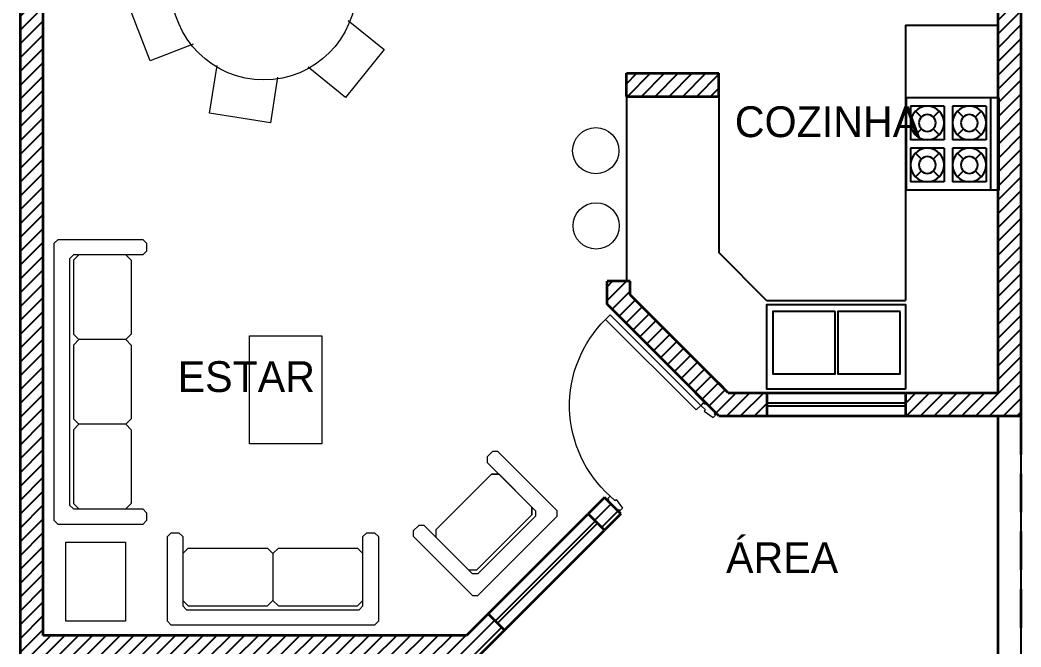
# Model space of a CAD drawing. Header units: millimetres. Extents: x 265.9 to 285.3, y 222 to 238.6.
# Drawn here: x 265.95 to 272.45, y 229.01 to 233.08 of the extents above; entities that cross this region are included whole.
import ezdxf

# ---------------------------------------------------------------- set-up
doc = ezdxf.new("R2010")
doc.units = ezdxf.units.MM
doc.header["$MEASUREMENT"] = 0
doc.linetypes.add('HIDDEN', pattern=[0.375, 0.25, -0.125])
for name, color, linetype in [('CALIDAD', 5, 'Continuous'), ('FIJOS', 3, 'Continuous'), ('VENTANAS', 4, 'Continuous')]:
    doc.layers.add(name, color=color, linetype=linetype)
for name, color, linetype, lineweight in [('MUEBLES', 1, 'Continuous', 5), ('MUROS', 5, 'Continuous', 35), ('PUERTAS', 2, 'Continuous', 20)]:
    doc.layers.add(name, color=color, linetype=linetype, lineweight=lineweight)
pattern_1 = [(45, (-2.81291, 0), (-0.044901281, 0.044901281), [])]

# ---------------------------------------------------------------- blocks, each defined once
blk = doc.blocks.new('PUERTA80')
for points in [[(-0.77, 0), (-0.77, 0.038), (-0.76, 0.038), (-0.77, 0.1), (-0.79, 0.1), (-0.79, 0.09), (-0.8, 0.09), (-0.8, 0.1), (-0.8, 0), (-0.8, 0.01), (-0.79, 0.01), (-0.79, 0)], [(-0.03, 0), (-0.03, 0.038), (-0.04, 0.038), (-0.03, 0.1), (-0.01, 0.1), (-0.01, 0.09), (0, 0.09), (0, 0.1), (0, 0), (0, 0.01), (-0.01, 0.01), (-0.01, 0)], [(-0.03, 0), (-0.03, -0.74), (-0.068, -0.74), (-0.068, 0)]]:
    blk.add_lwpolyline(points, close=True)
blk.add_arc((-0.0731, -0.041), 0.6981, 176.63454, 270.41627)
blk = doc.blocks.new('dkgkldgfdgfk')
at = {"color": 0, "linetype": 'ByBlock'}
for p, q in [((-0.2546, -0.1238), (-0.2896, -0.1588)), ((-0.2896, -0.1588), (-0.2546, -0.1238)), ((-0.2546, -0.1238), (0.2546, -0.1238)), ((0.2546, -0.1238), (0.2896, -0.1588)), ((-0.2896, -0.46), (-0.2896, -0.1588)), ((-0.2546, -0.495), (-0.2896, -0.46)), ((-0.2896, -0.46), (-0.2546, -0.495)), ((-0.2546, -0.495), (0.2546, -0.495)), ((0.2546, -0.495), (0.2896, -0.46))]:
    blk.add_line(p, q, dxfattribs=at)
blk.add_lwpolyline([(0.3638, -0.594), (0.3886, -0.5693), (0.3886, -0.0248), (0.3638, 0), (-0.3638, 0), (-0.3886, -0.0248), (-0.3886, -0.5693), (-0.3638, -0.594), (-0.3143, -0.594), (-0.2896, -0.5693), (-0.2896, -0.1238), (-0.2648, -0.099), (0.2648, -0.099), (0.2896, -0.1238), (0.2896, -0.5693), (0.3143, -0.594)], close=True, dxfattribs=at)
blk = doc.blocks.new('MUKO01PL')
at = {"color": 0, "linetype": 'ByBlock'}
for p, q in [((0.3, 0), (-0.3, 0)), ((-0.3, 0), (-0.3, -0.6)), ((0.3, 0), (0.3, -0.6)), ((0.3, -0.0545), (-0.3, -0.0545)), ((-0.0273, -0.0818), (-0.2455, -0.0818)), ((-0.2455, -0.0818), (-0.2455, -0.3)), ((-0.2135, -0.1138), (-0.1749, -0.1523)), ((-0.0592, -0.1138), (-0.0978, -0.1523)), ((-0.0273, -0.0818), (-0.0273, -0.3)), ((0.0273, -0.0818), (0.0273, -0.3)), ((0.2455, -0.0818), (0.0273, -0.0818)), ((0.0592, -0.1138), (0.0978, -0.1523)), ((0.2135, -0.1138), (0.1749, -0.1523)), ((0.2455, -0.0818), (0.2455, -0.3)), ((-0.1749, -0.2295), (-0.2135, -0.268)), ((-0.0978, -0.2295), (-0.0592, -0.268)), ((0.0978, -0.2295), (0.0592, -0.268)), ((0.1749, -0.2295), (0.2135, -0.268)), ((-0.0273, -0.3), (-0.2455, -0.3)), ((0.2455, -0.3), (0.0273, -0.3)), ((-0.2455, -0.3545), (-0.2455, -0.5727)), ((-0.0273, -0.3545), (-0.2455, -0.3545)), ((-0.2135, -0.3865), (-0.1749, -0.4251)), ((-0.0592, -0.3865), (-0.0978, -0.4251)), ((-0.0273, -0.3545), (-0.0273, -0.5727)), ((0.0273, -0.3545), (0.0273, -0.5727)), ((0.2455, -0.3545), (0.0273, -0.3545)), ((0.0592, -0.3865), (0.0978, -0.4251)), ((0.2135, -0.3865), (0.1749, -0.4251)), ((0.2455, -0.3545), (0.2455, -0.5727)), ((-0.1749, -0.5022), (-0.2135, -0.5408)), ((-0.0978, -0.5022), (-0.0592, -0.5408)), ((0.0978, -0.5022), (0.0592, -0.5408)), ((0.1749, -0.5022), (0.2135, -0.5408)), ((-0.0273, -0.5727), (-0.2455, -0.5727)), ((0.2455, -0.5727), (0.0273, -0.5727)), ((0.3, -0.6), (-0.3, -0.6))]:
    blk.add_line(p, q, dxfattribs=at)
for centre, radius in [((-0.1364, -0.1909), 0.1091), ((0.1364, -0.1909), 0.1091), ((-0.1364, -0.1909), 0.0545), ((0.1364, -0.1909), 0.0545), ((-0.1364, -0.4636), 0.1091), ((0.1364, -0.4636), 0.1091), ((-0.1364, -0.4636), 0.0545), ((0.1364, -0.4636), 0.0545)]:
    blk.add_circle(centre, radius, dxfattribs=at)
blk = doc.blocks.new('MUSA02PL')
at = {"color": 0, "linetype": 'ByBlock'}
for p, q in [((-0.5496, -0.125), (-0.585, -0.1604)), ((-0.0354, -0.125), (-0.5496, -0.125)), ((-0.0354, -0.125), (0, -0.1604)), ((0.0354, -0.125), (0, -0.1604)), ((0.5496, -0.125), (0.0354, -0.125)), ((0.585, -0.1604), (0.5496, -0.125)), ((0, -0.4646), (0, -0.1604)), ((-0.5496, -0.5), (-0.585, -0.4646)), ((-0.0354, -0.5), (-0.5496, -0.5)), ((-0.0354, -0.5), (0, -0.4646)), ((0.0354, -0.5), (0, -0.4646)), ((0.5496, -0.5), (0.0354, -0.5)), ((0.585, -0.4646), (0.5496, -0.5))]:
    blk.add_line(p, q, dxfattribs=at)
blk.add_lwpolyline([(-0.66, -0.6), (-0.685, -0.575), (-0.685, -0.025), (-0.66, 0), (0.66, 0), (0.685, -0.025), (0.685, -0.575), (0.66, -0.6), (0.61, -0.6), (0.585, -0.575), (0.585, -0.125), (0.56, -0.1), (-0.56, -0.1), (-0.585, -0.125), (-0.585, -0.575), (-0.61, -0.6)], close=True, dxfattribs=at)
blk = doc.blocks.new('MUSA03PL')
at = {"color": 0, "linetype": 'ByBlock'}
for p, q in [((-0.7896, -0.125), (-0.825, -0.1604)), ((-0.3104, -0.125), (-0.7896, -0.125)), ((-0.3104, -0.125), (-0.275, -0.1604)), ((-0.2396, -0.125), (-0.275, -0.1604)), ((0.2396, -0.125), (-0.2396, -0.125)), ((0.2396, -0.125), (0.275, -0.1604)), ((0.3104, -0.125), (0.275, -0.1604)), ((0.7896, -0.125), (0.3104, -0.125)), ((0.825, -0.1604), (0.7896, -0.125)), ((-0.275, -0.4646), (-0.275, -0.1604)), ((0.275, -0.4646), (0.275, -0.1604)), ((0.275, -0.4646), (0.275, -0.1604)), ((-0.7896, -0.5), (-0.825, -0.4646)), ((-0.3104, -0.5), (-0.7896, -0.5)), ((-0.3104, -0.5), (-0.275, -0.4646)), ((-0.2396, -0.5), (-0.275, -0.4646)), ((0.2396, -0.5), (-0.2396, -0.5)), ((0.2396, -0.5), (0.275, -0.4646)), ((0.3104, -0.5), (0.275, -0.4646)), ((0.7896, -0.5), (0.3104, -0.5)), ((0.825, -0.4646), (0.7896, -0.5))]:
    blk.add_line(p, q, dxfattribs=at)
blk.add_lwpolyline([(-0.9, -0.6), (-0.925, -0.575), (-0.925, -0.025), (-0.9, 0), (0.9, 0), (0.925, -0.025), (0.925, -0.575), (0.9, -0.6), (0.85, -0.6), (0.825, -0.575), (0.825, -0.125), (0.8, -0.1), (-0.8, -0.1), (-0.825, -0.125), (-0.825, -0.575), (-0.85, -0.6)], close=True, dxfattribs=at)

msp = doc.modelspace()

# ---------------------------------------------------------------- hatches: boundary and pattern name
at = {"layer": 'CALIDAD'}
h = msp.add_hatch(dxfattribs=at)
h.set_pattern_fill('ANSI31', color=256, scale=0.02, style=0)
h.set_pattern_definition(pattern_1)
h.paths.add_polyline_path([(272.447, 233.9886), (270.7091, 233.9886), (270.7091, 233.8386), (272.297, 233.8386), (272.297, 232.4394), (272.3025, 232.4394), (272.3025, 231.8454), (272.297, 231.8454), (272.297, 230.6636), (271.6961, 230.6636), (271.6961, 230.5136), (272.372, 230.5136), (272.447, 230.5136)])
h = msp.add_hatch(dxfattribs=at)
h.set_pattern_fill('ANSI31', color=256, scale=0.02, style=0)
h.set_pattern_definition(pattern_1)
h.paths.add_polyline_path([(266.097, 233.7886), (265.947, 233.7886), (265.947, 228.9386), (268.9095, 228.9386), (269.0928, 229.1219), (268.9867, 229.228), (268.8474, 229.0886), (266.097, 229.0886)])
h = msp.add_hatch(dxfattribs=at)
h.set_pattern_fill('ANSI31', color=256, scale=0.02, style=0)
h.set_pattern_definition([(45, (-0.384694, 48.88148), (-0.04490128, 0.04490128), [])])
h.paths.add_polyline_path([(270.4845, 232.7386), (269.8845, 232.7386), (269.8845, 232.5886), (270.4845, 232.5886)])
h = msp.add_hatch(dxfattribs=at)
h.set_pattern_fill('ANSI31', color=256, scale=0.02, style=0)
h.set_pattern_definition(pattern_1)
h.paths.add_polyline_path([(269.9095, 231.3008), (269.9095, 231.3886), (269.7595, 231.3886), (269.7595, 231.2386), (270.4845, 230.5136), (270.7961, 230.5136), (270.7961, 230.6636), (270.5466, 230.6636), (270.4845, 230.7258)])
h = msp.add_hatch(dxfattribs=at)
h.set_pattern_fill('ANSI31', color=256, scale=0.02, style=0)
h.set_pattern_definition(pattern_1)
h.paths.add_polyline_path([(269.742, 229.7712), (269.8481, 229.8772), (269.742, 229.9833), (269.636, 229.8772)])

# ---------------------------------------------------------------- linework, layer by layer
msp.add_lwpolyline([(265.947, 236.4386), (270.0091, 236.4386), (270.0091, 235.1386), (272.447, 235.1386), (272.447, 230.503), (272.447, 228.9386), (268.9095, 228.9386), (265.947, 228.9386)], close=True, dxfattribs=at)
at = {"layer": 'FIJOS'}
for p, q in [((271.697, 233.0506), (271.697, 231.2636)), ((271.697, 233.0506), (272.297, 233.0506)), ((269.8845, 232.5886), (269.8845, 231.3886)), ((269.8845, 232.5886), (269.8845, 231.3886)), ((270.4845, 232.5886), (270.4845, 231.5743)), ((270.7952, 231.2636), (270.4845, 231.5743)), ((270.7952, 231.2636), (271.697, 231.2636))]:
    msp.add_line(p, q, dxfattribs=at)
for points in [[(271.6961, 230.6867), (270.7961, 230.6867), (270.7961, 231.2367), (271.6961, 231.2367)], [(271.2394, 231.1918), (270.8348, 231.1918), (270.8348, 230.7875), (271.2394, 230.7875)], [(271.6627, 231.1918), (271.258, 231.1918), (271.258, 230.7875), (271.6627, 230.7875)]]:
    msp.add_lwpolyline(points, close=True, dxfattribs=at)
at = {"layer": 'MUEBLES'}
for points in [[(267.071, 232.9266), (266.7915, 232.8193), (266.6481, 233.1928), (266.9393, 233.3045)], [(268.0787, 233.0815), (268.3114, 232.893), (268.0597, 232.5822), (267.8173, 232.7785)], [(267.6196, 232.7132), (267.5727, 232.4174), (267.1777, 232.48), (267.2265, 232.7881)]]:
    msp.add_lwpolyline(points, dxfattribs=at)
for points in [[(267.9075, 230.3337), (267.4379, 230.3337), (267.4379, 231.0334), (267.9075, 231.0334)], [(266.2454, 229.1823), (266.2454, 229.6937), (266.6309, 229.6937), (266.6309, 229.1823)]]:
    msp.add_lwpolyline(points, close=True, dxfattribs=at)
for centre, radius in [((267.5302, 233.295), 0.6), ((269.6856, 232.2359), 0.15), ((269.6882, 231.7473), 0.15)]:
    msp.add_circle(centre, radius, dxfattribs=at)
at = {"layer": 'MUROS'}
for p, q in [((266.097, 229.0886), (266.097, 235.1386)), ((272.447, 233.9886), (272.447, 230.5136)), ((272.297, 233.8386), (272.297, 230.6636)), ((272.297, 233.8386), (272.297, 230.6636)), ((269.8845, 232.7386), (270.4845, 232.7386)), ((269.8845, 232.7386), (270.4845, 232.7386)), ((269.8845, 232.5886), (269.8845, 232.7386)), ((269.8845, 232.5886), (269.8845, 232.7386)), ((270.4845, 232.5886), (270.4845, 232.7386)), ((270.4845, 232.5886), (270.4845, 232.7386)), ((269.8845, 232.5886), (270.4845, 232.5886)), ((269.8845, 232.5886), (270.4845, 232.5886)), ((269.7595, 231.2386), (269.7595, 231.3886)), ((269.7595, 231.2386), (269.7595, 231.3886)), ((269.9095, 231.3886), (269.7595, 231.3886)), ((269.7595, 231.2386), (269.7595, 231.3886)), ((269.7595, 231.2386), (269.7595, 231.3886)), ((269.9095, 231.3008), (269.9095, 231.3886)), ((270.5466, 230.6636), (269.9095, 231.3008)), ((270.4845, 230.5136), (269.7595, 231.2386)), ((270.5466, 230.6636), (270.4845, 230.7258)), ((270.5466, 230.6636), (270.4845, 230.7258)), ((270.4845, 230.5136), (270.3345, 230.6636)), ((270.4845, 230.5136), (270.3345, 230.6636)), ((270.5466, 230.6636), (272.297, 230.6636)), ((270.5466, 230.6636), (272.297, 230.6636)), ((270.7961, 230.6636), (270.7961, 230.5136)), ((271.6961, 230.6636), (271.6961, 230.5136)), ((270.4845, 230.5136), (272.372, 230.5136)), ((270.4845, 230.5136), (272.372, 230.5136)), ((272.297, 230.5136), (272.447, 230.5136)), ((272.297, 230.5136), (272.297, 229.0886)), ((269.742, 229.9833), (269.636, 229.8772)), ((269.742, 229.9833), (269.636, 229.8772)), ((269.8481, 229.8772), (269.742, 229.9833)), ((269.8481, 229.8772), (269.742, 229.9833)), ((268.9867, 229.228), (269.636, 229.8772)), ((268.9867, 229.228), (269.636, 229.8772)), ((269.742, 229.7712), (269.636, 229.8772)), ((269.742, 229.7712), (269.636, 229.8772)), ((269.8481, 229.8772), (269.742, 229.7712)), ((269.8481, 229.8772), (269.742, 229.7712)), ((269.0928, 229.1219), (269.742, 229.7712)), ((269.0928, 229.1219), (269.742, 229.7712)), ((268.9867, 229.228), (268.8474, 229.0886)), ((268.9867, 229.228), (268.8474, 229.0886)), ((269.0928, 229.1219), (268.9867, 229.228)), ((269.0928, 229.1219), (268.9867, 229.228)), ((268.8474, 229.0886), (266.097, 229.0886)), ((268.8474, 229.0886), (266.097, 229.0886)), ((269.0928, 229.1219), (268.9095, 228.9386)), ((272.297, 229.0886), (272.297, 223.9386))]:
    msp.add_line(p, q, dxfattribs=at)
at = {"layer": 'MUROS', "linetype": 'HIDDEN'}
msp.add_line((272.447, 230.5136), (272.447, 229.0886), dxfattribs=at)
at = {"layer": 'MUROS'}
msp.add_lwpolyline([(265.947, 234.1386), (265.947, 228.9386), (268.9095, 228.9386), (269.0928, 229.1219)], dxfattribs=at)
at = {"layer": 'VENTANAS'}
for p, q in [((270.7961, 230.5986), (271.6961, 230.5986)), ((270.7961, 230.5986), (271.4908, 230.5986)), ((270.7961, 230.5786), (271.6961, 230.5786)), ((270.7961, 230.5786), (271.4908, 230.5786)), ((269.0327, 229.182), (269.6819, 229.8313)), ((269.0468, 229.1679), (269.6961, 229.8171))]:
    msp.add_line(p, q, dxfattribs=at)

# ---------------------------------------------------------------- block references
at = {"layer": 'FIJOS', "xscale": -1, "rotation": 270}
msp.add_blockref('MUKO01PL', (272.3025, 232.2796), dxfattribs=at)
at = {"layer": 'MUEBLES'}
for name, p, rotation in [('MUSA03PL', (266.1691, 230.7346), 90), ('dkgkldgfdgfk', (269.1782, 229.6051), 225.0000000000037), ('MUSA02PL', (267.5891, 229.1553), 180)]:
    msp.add_blockref(name, p, dxfattribs=dict(at, rotation=rotation))
at = {"layer": 'PUERTAS', "xscale": -1.124999999999989, "yscale": 1.124999999999972, "zscale": 1.124999999999969, "rotation": 225.0000000000082}
msp.add_blockref('PUERTA80', (270.3917, 230.6064), dxfattribs=at)

# ---------------------------------------------------------------- texts
for s, p in [('COZINHA', (270.5888, 232.3241)), ('ESTAR', (266.9706, 230.6691)), ('ÁREA', (270.5318, 229.4934))]:
    msp.add_text(s, height=0.2).set_placement(p)

doc.saveas('drawing.dxf')
